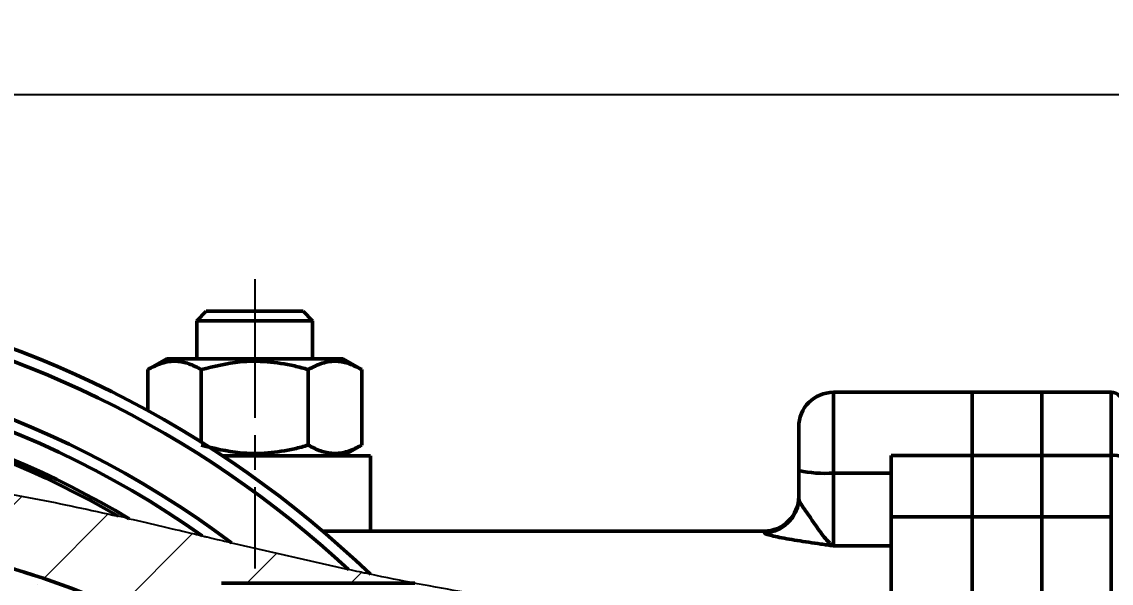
# Model space of a CAD drawing. Header units: millimetres. Extents: x 3338 to 4235, y 1659 to 2315.
# Drawn here: x 3635.6 to 3729.8, y 1865.5 to 1914 of the extents above; entities that cross this region are included whole.
import ezdxf

# ---------------------------------------------------------------- set-up
doc = ezdxf.new("R2010")
doc.units = ezdxf.units.MM
doc.linetypes.add('AM_ISO08W050', pattern=[18, 12, -1.5, 3, -1.5])
for name, color, linetype, lineweight in [('AM_5', 3, 'Continuous', 25), ('AM_7', 4, 'AM_ISO08W050', 25), ('AM_BOR', 7, 'Continuous', 50), ('剖面线', 5, 'Continuous', 20)]:
    doc.layers.add(name, color=color, linetype=linetype, lineweight=lineweight)
doc.styles.add('工程字', font='gbenor.shx', dxfattribs={"width": 0.707, "bigfont": 'hztxt.shx'})
doc.dimstyles.new('AM_GB$0', dxfattribs={"dimtxt": 3.5, "dimasz": 2.5, "dimexe": 1, "dimexo": 1, "dimgap": 0.5, "dimtad": 1, "dimdsep": 46, "dimtxsty": '工程字', "dimcen": 0, "dimclrd": 256, "dimclre": 256, "dimclrt": 2, "dimadec": 0, "dimazin": 2, "dimtp": 0.1, "dimtm": 0.1, "dimtfac": 0.71, "dimtmove": 0, "dimatfit": 3, "dimfxl": 0, "dimlwd": -1, "dimlwe": -1, "dimarcsym": 0})

# ---------------------------------------------------------------- blocks, each defined once
blk = doc.blocks.new('*D15')
at = {"layer": 'AM_5', "transparency": 16777216}
for p, q in [((3451.274, 1802.643), (3451.274, 1908.733)), ((3817.268, 1821.488), (3817.268, 1908.733)), ((3453.774, 1907.733), (3814.768, 1907.733))]:
    blk.add_line(p, q, dxfattribs=at)
for points in [[(3453.774, 1908.15), (3453.774, 1907.317), (3451.274, 1907.733)], [(3814.768, 1908.15), (3814.768, 1907.317), (3817.268, 1907.733)]]:
    blk.add_solid(points, dxfattribs=at)
at = {"layer": 'Defpoints', "color": 0}
for p in [(3817.268, 1907.733), (3817.268, 1820.488), (3451.274, 1801.643)]:
    blk.add_point(p, dxfattribs=at)
at = {"layer": 'AM_5', "color": 2, "transparency": 16777216, "insert": (3630.199, 1910.733), "char_height": 5, "attachment_point": 5, "style": '工程字'}
blk.add_mtext('366', dxfattribs=at)

msp = doc.modelspace()

# ---------------------------------------------------------------- hatches: boundary and pattern name
at = {"layer": '剖面线'}
h = msp.add_hatch(dxfattribs=at)
h.set_pattern_fill('ANSI31', color=256, scale=2, style=0)
h.set_pattern_definition([(45, (2624.3674, 1185.002), (-4.490128, 4.490128), [])])
edge = h.paths.add_edge_path(flags=0)
edge.add_line((3580.774, 1857.275), (3580.774, 1818.691))
edge.add_spline(control_points=[(3580.774, 1818.691), (3581.908, 1816.78), (3583.24, 1815.044), (3584.774, 1813.539)], knot_values=[0.088397, 0.088397, 0.088397, 0.088397, 0.108326, 0.108326, 0.108326, 0.108326], weights=[1, 1, 1, 1], degree=3, periodic=0)
edge.add_line((3584.774, 1813.539), (3584.774, 1818.988))
edge.add_line((3584.774, 1818.988), (3590.774, 1818.988))
edge.add_arc((3590.774, 1821.988), 3, 270, 360)
edge.add_line((3593.774, 1821.988), (3593.774, 1822.988))
edge.add_line((3593.774, 1822.988), (3585.774, 1822.988))
edge.add_line((3585.774, 1822.988), (3585.774, 1824.988))
edge.add_line((3585.774, 1824.988), (3583.774, 1824.988))
edge.add_line((3583.774, 1824.988), (3583.774, 1848.988))
edge.add_line((3583.774, 1848.988), (3585.774, 1848.988))
edge.add_line((3585.774, 1848.988), (3585.774, 1850.988))
edge.add_line((3585.774, 1850.988), (3593.774, 1850.988))
edge.add_line((3593.774, 1850.988), (3593.774, 1865.831))
edge.add_arc((3615.774, 1801.488), 68, 105, 108.8765, ccw=False)
edge.add_line((3598.174, 1867.171), (3598.441, 1866.176))
edge.add_arc((3600.373, 1866.694), 2, 195, 283.28942)
edge.add_arc((3615.774, 1801.488), 65, 76.71058, 103.28942, ccw=False)
edge.add_arc((3631.175, 1866.694), 2, 256.71058, 345)
edge.add_line((3633.107, 1866.176), (3633.374, 1867.171))
edge.add_arc((3615.774, 1801.488), 68, 51.88419, 75, ccw=False)
edge.add_line((3657.747, 1854.988), (3648.774, 1854.988))
edge.add_line((3648.774, 1854.988), (3648.774, 1848.988))
edge.add_line((3648.774, 1848.988), (3653.774, 1848.988))
edge.add_line((3653.774, 1848.988), (3653.774, 1850.988))
edge.add_line((3653.774, 1850.988), (3681.474, 1850.988))
edge.add_line((3681.474, 1850.988), (3681.474, 1851.888))
edge.add_line((3681.474, 1851.888), (3682.974, 1851.888))
edge.add_line((3682.974, 1851.888), (3682.974, 1850.988))
edge.add_line((3682.974, 1850.988), (3686.774, 1850.988))
edge.add_line((3686.774, 1850.988), (3686.774, 1854.988))
edge.add_line((3686.774, 1854.988), (3666.62, 1854.988))
edge.add_arc((3614.774, 1801.488), 74.5, 45.89951, 59.21122)
edge.add_line((3652.909, 1865.488), (3669.603, 1865.488))
edge.add_spline(control_points=[(3669.603, 1865.488), (3652.487, 1868.775), (3628.604, 1876.853), (3592.485, 1875.113), (3582.777, 1863.126), (3580.471, 1858.589)], knot_values=[0.690379, 0.690379, 0.690379, 0.690379, 0.839999, 0.930271, 0.973501, 0.973501, 0.973501, 0.973501], weights=[1, 1, 1, 1, 1, 1], degree=3, periodic=0)
edge.add_arc((3577.774, 1857.275), 3, 0, 25.9685, ccw=False)

# ---------------------------------------------------------------- linework, layer by layer
at = {"layer": 'AM_5'}
msp.add_line((3653.769, 1868.985), (3663.884, 1866.661), dxfattribs=at)
for points, knots in [([(3629.276, 1874.098), (3631.757, 1873.693), (3636.729, 1872.882), (3641.558, 1871.814), (3643.977, 1871.278)], [0, 0, 0, 0, 0.499034, 1, 1, 1, 1]), ([(3644.91, 1871.067), (3644.901, 1871.069), (3644.88, 1871.074), (3644.749, 1871.104), (3644.453, 1871.171), (3644.166, 1871.236), (3643.977, 1871.278)], [0, 0, 0, 0, 0.105526, 0.244385, 0.504705, 1, 1, 1, 1]), ([(3644.91, 1871.067), (3646.87, 1870.613), (3649.08, 1870.1), (3651.019, 1869.639), (3651.238, 1869.587)], [0, 0, 0, 0, 0.886857, 1, 1, 1, 1]), ([(3651.238, 1869.587), (3651.247, 1869.585), (3651.269, 1869.58), (3651.408, 1869.547), (3651.808, 1869.452), (3652.627, 1869.257), (3653.354, 1869.084), (3653.769, 1868.985)], [0, 0, 0, 0, 0.050283, 0.116086, 0.234142, 0.563398, 1, 1, 1, 1]), ([(3665.76, 1866.261), (3665.753, 1866.262), (3665.738, 1866.265), (3665.602, 1866.294), (3665.304, 1866.356), (3664.714, 1866.481), (3664.199, 1866.592), (3663.884, 1866.661)], [0, 0, 0, 0, 0.080974, 0.17948, 0.327685, 0.588459, 1, 1, 1, 1]), ([(3708.989, 1831.606), (3709.291, 1833.065), (3709.507, 1834.523), (3709.707, 1836.709), (3709.753, 1837.438), (3709.803, 1838.874), (3709.808, 1839.583), (3709.763, 1841.685), (3709.656, 1843.051), (3709.376, 1845.05), (3709.263, 1845.708), (3708.996, 1847.006), (3708.842, 1847.64), (3708.323, 1849.493), (3707.898, 1850.665), (3707.126, 1852.332), (3706.845, 1852.872), (3706.232, 1853.921), (3705.898, 1854.431), (3705.169, 1855.413), (3704.779, 1855.88), (3703.936, 1856.763), (3703.483, 1857.179), (3702.513, 1857.964), (3701.995, 1858.332), (3701.168, 1858.852), (3700.884, 1859.019), (3700.306, 1859.339), (3700.012, 1859.492), (3698.511, 1860.226), (3697.223, 1860.713), (3695.178, 1861.333), (3694.477, 1861.521), (3693.065, 1861.861), (3692.351, 1862.014), (3690.191, 1862.435), (3688.725, 1862.664), (3685.77, 1863.076), (3684.28, 1863.257), (3682.05, 1863.532), (3681.307, 1863.623), (3679.827, 1863.814), (3679.09, 1863.913), (3676.892, 1864.225), (3675.444, 1864.451), (3671.175, 1865.17), (3668.418, 1865.704), (3665.76, 1866.261)], [0, 0, 0, 0, 0.0625, 0.0625, 0.09375, 0.09375, 0.125, 0.125, 0.1875, 0.1875, 0.21875, 0.21875, 0.25, 0.25, 0.3125, 0.3125, 0.34375, 0.34375, 0.375, 0.375, 0.40625, 0.40625, 0.4375, 0.4375, 0.46875, 0.46875, 0.484375, 0.484375, 0.5, 0.5, 0.5625, 0.5625, 0.59375, 0.59375, 0.625, 0.625, 0.6875, 0.6875, 0.75, 0.75, 0.78125, 0.78125, 0.8125, 0.8125, 0.875, 0.875, 1, 1, 1, 1])]:
    msp.add_open_spline(points, degree=3, knots=knots, dxfattribs=at)
at = {"layer": 'AM_7'}
msp.add_line((3655.774, 1891.782), (3655.774, 1866.766), dxfattribs=at)
at = {"layer": 'AM_BOR'}
for p, q in [((3651.586, 1888.988), (3650.774, 1888.176)), ((3651.586, 1888.988), (3659.962, 1888.988)), ((3660.774, 1888.176), (3659.962, 1888.988)), ((3650.774, 1888.176), (3650.774, 1884.888)), ((3650.774, 1888.176), (3660.774, 1888.176)), ((3660.774, 1884.888), (3660.774, 1888.176)), ((3648.149, 1884.888), (3646.536, 1883.957)), ((3663.399, 1884.888), (3648.149, 1884.888)), ((3665.012, 1883.957), (3663.399, 1884.888)), ((3646.536, 1880.408), (3646.536, 1883.957)), ((3651.155, 1877.694), (3651.155, 1883.957)), ((3660.393, 1877.419), (3660.393, 1883.957)), ((3665.012, 1877.419), (3665.012, 1883.957)), ((3717.774, 1881.988), (3705.774, 1881.988)), ((3705.774, 1881.988), (3705.774, 1875.01)), ((3723.774, 1881.988), (3717.774, 1881.988)), ((3717.774, 1881.988), (3717.774, 1876.525)), ((3729.774, 1881.988), (3723.774, 1881.988)), ((3723.774, 1881.988), (3723.774, 1876.525)), ((3729.774, 1876.525), (3729.774, 1881.988)), ((3702.774, 1875.231), (3702.774, 1878.988)), ((3663.399, 1876.488), (3665.012, 1877.419)), ((3665.774, 1876.488), (3653.023, 1876.488)), ((3665.774, 1869.988), (3665.774, 1876.488)), ((3710.774, 1876.525), (3717.774, 1876.525)), ((3710.774, 1871.221), (3710.774, 1876.525)), ((3717.774, 1876.525), (3717.774, 1871.221)), ((3717.774, 1876.525), (3723.774, 1876.525)), ((3723.774, 1876.525), (3723.774, 1871.221)), ((3729.774, 1876.525), (3723.774, 1876.525)), ((3729.774, 1871.221), (3729.774, 1876.525)), ((3702.774, 1872.862), (3702.774, 1875.231)), ((3705.774, 1875.01), (3705.774, 1868.723)), ((3705.774, 1875.01), (3710.774, 1875.01)), ((3717.774, 1871.221), (3710.774, 1871.221)), ((3710.774, 1871.221), (3710.774, 1831.895)), ((3717.774, 1871.221), (3717.774, 1831.895)), ((3723.774, 1871.221), (3717.774, 1871.221)), ((3723.774, 1871.221), (3723.774, 1831.895)), ((3729.774, 1871.221), (3723.774, 1871.221)), ((3729.774, 1831.895), (3729.774, 1871.221)), ((3661.65, 1869.988), (3665.774, 1869.988)), ((3699.774, 1869.988), (3665.774, 1869.988)), ((3699.774, 1869.869), (3699.774, 1869.988)), ((3710.774, 1868.723), (3705.774, 1868.723)), ((3652.909, 1865.488), (3669.603, 1865.488))]:
    msp.add_line(p, q, dxfattribs=at)
at = {"layer": 'AM_BOR', "flags": 128}
msp.add_lwpolyline([(3702.656, 1872.03), (3702.716, 1872.278), (3702.774, 1872.862)], dxfattribs=at)
at = {"layer": 'AM_BOR'}
for centre, radius, start, end in [((3603.274, 1801.488), 90, 46.02944, 81.04079), ((3603.274, 1801.488), 89, 47.07761, 81.04079), ((3603.274, 1801.488), 84.295, 53.19993, 3.82866), ((3603.274, 1801.488), 83.295, 54.84184, 3.70205), ((3603.274, 1801.488), 81.085, 59.10371, 185.01442), ((3603.274, 1801.488), 80.793, 59.74822, 185.01442), ((3705.774, 1878.988), 3, 90, 180), ((3729.774, 1880.988), 1, 0, 90), ((3730.018, 1874.839), 1.704, 63.64096, 98.22168), ((3705.028, 1885.386), 10.402, 257.48533, 274.11243), ((3699.774, 1872.988), 3, 270, 0), ((3699.777, 1872.868), 2.998, 269.9454, 343.78008), ((3615.774, 1801.488), 68, 51.88419, 75)]:
    msp.add_arc(centre, radius, start, end, dxfattribs=at)
for points, knots in [([(3646.536, 1883.957), (3646.937, 1884.163), (3647.748, 1884.58), (3648.948, 1884.733), (3650.096, 1884.509), (3650.8, 1884.142), (3651.155, 1883.957)], [0, 0, 0, 0, 0.264604, 0.534947, 0.765343, 1, 1, 1, 1]), ([(3651.155, 1883.957), (3652.262, 1884.229), (3654.128, 1884.688), (3656.859, 1884.691), (3658.83, 1884.382), (3659.997, 1884.065), (3660.393, 1883.957)], [0, 0, 0, 0, 0.363592, 0.612792, 0.86871, 1, 1, 1, 1]), ([(3660.393, 1883.957), (3660.794, 1884.163), (3661.604, 1884.58), (3662.805, 1884.733), (3663.953, 1884.509), (3664.656, 1884.142), (3665.012, 1883.957)], [0, 0, 0, 0, 0.264604, 0.534946, 0.765342, 1, 1, 1, 1]), ([(3660.393, 1877.419), (3659.997, 1877.311), (3658.849, 1876.999), (3656.88, 1876.686), (3654.148, 1876.683), (3652.262, 1877.147), (3651.155, 1877.419)], [0, 0, 0, 0, 0.131291, 0.380797, 0.636406, 1, 1, 1, 1]), ([(3665.012, 1877.419), (3664.611, 1877.213), (3663.8, 1876.795), (3662.599, 1876.643), (3661.452, 1876.867), (3660.748, 1877.234), (3660.393, 1877.419)], [0, 0, 0, 0, 0.264605, 0.534947, 0.765343, 1, 1, 1, 1]), ([(3702.774, 1872.862), (3702.774, 1872.749), (3702.831, 1872.611), (3703.011, 1872.284), (3703.134, 1872.097), (3703.402, 1871.7), (3703.548, 1871.488), (3703.843, 1871.058), (3703.991, 1870.84), (3704.283, 1870.415), (3704.426, 1870.208), (3704.707, 1869.819), (3704.845, 1869.635), (3705.116, 1869.306), (3705.249, 1869.159), (3705.446, 1868.971), (3705.511, 1868.914), (3705.643, 1868.81), (3705.709, 1868.763), (3705.774, 1868.723)], [0, 0, 0, 0, 0.125, 0.125, 0.25, 0.25, 0.375, 0.375, 0.5, 0.5, 0.625, 0.625, 0.75, 0.75, 0.875, 0.875, 0.9375, 0.9375, 1, 1, 1, 1]), ([(3699.774, 1869.869), (3699.774, 1869.839), (3699.823, 1869.804), (3699.961, 1869.745), (3700.018, 1869.724), (3700.154, 1869.68), (3700.232, 1869.657), (3700.493, 1869.587), (3700.703, 1869.538), (3701.18, 1869.436), (3701.45, 1869.384), (3702.309, 1869.23), (3702.957, 1869.128), (3703.988, 1868.977), (3704.341, 1868.927), (3704.875, 1868.852), (3705.054, 1868.826), (3705.414, 1868.775), (3705.595, 1868.749), (3705.774, 1868.723)], [0, 0, 0, 0, 0.125, 0.125, 0.1875, 0.1875, 0.25, 0.25, 0.375, 0.375, 0.5, 0.5, 0.75, 0.75, 0.875, 0.875, 0.9375, 0.9375, 1, 1, 1, 1])]:
    msp.add_open_spline(points, degree=3, knots=knots, dxfattribs=at)

# ---------------------------------------------------------------- dimensions: what is measured, and where the dimension line sits
at = {"layer": 'AM_5'}
dim = msp.add_linear_dim(base=(3817.268, 1907.733), p1=(3451.274, 1801.643), p2=(3817.268, 1820.488), text='366', dimstyle='AM_GB$0', override={"dimtxt": 5}, dxfattribs=at)
dim.commit()
dim.dimension.update_dxf_attribs({"geometry": '*D15', "text_midpoint": (3630.199, 1907.733), "dimtype": 160})

doc.saveas('drawing.dxf')
